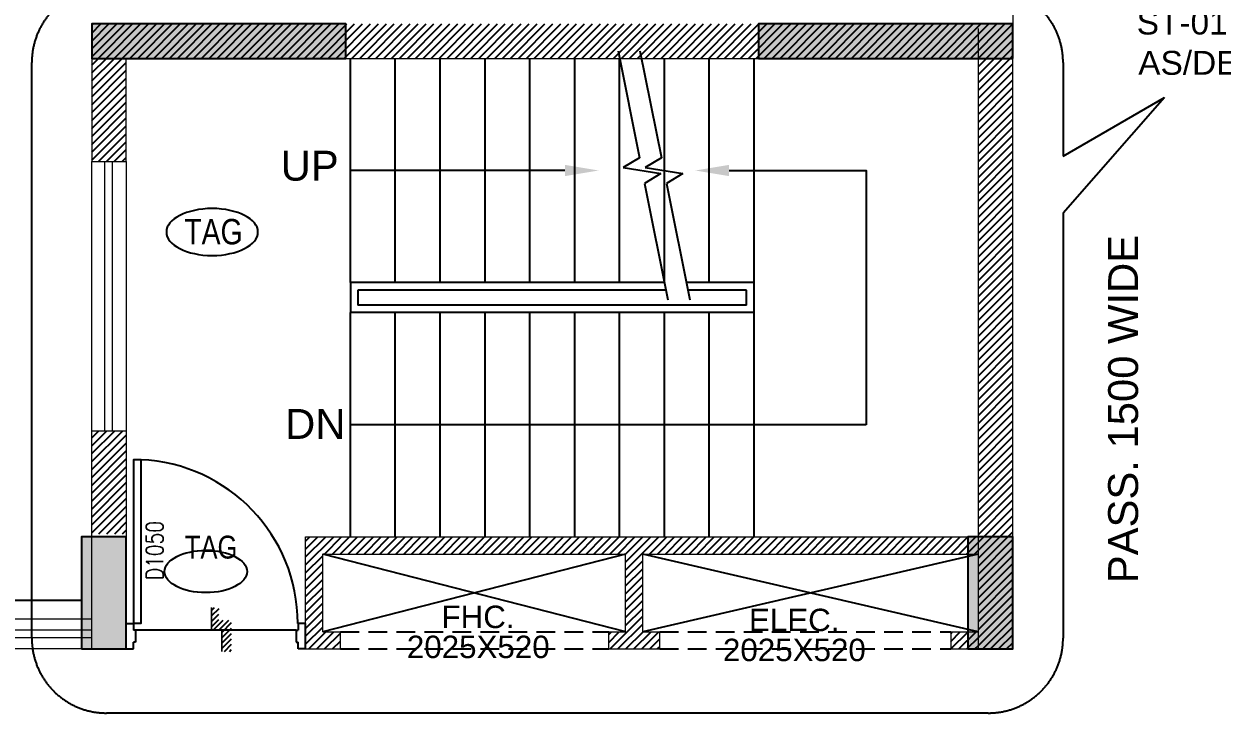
# Model space of a CAD drawing. Header units: millimetres. Extents: x 1255966 to 1543012, y 318612 to 465611.
# Drawn here: x 1379712 to 1387726, y 412041 to 416649 of the extents above; entities that cross this region are included whole.
import ezdxf
from ezdxf.enums import TextEntityAlignment as Align

# ---------------------------------------------------------------- set-up
doc = ezdxf.new("R2010")
doc.units = ezdxf.units.MM
doc.header["$LTSCALE"] = 500
doc.header["$MEASUREMENT"] = 0
doc.linetypes.add('HIDDEN', pattern=[0.375, 0.25, -0.125])
doc.layers.get('Defpoints').update_dxf_attribs({"lineweight": 0})
for name, color, linetype, true_color in [('A-TAG', 7, 'Continuous', 0xef00ef), ('PROJECTION', 7, 'HIDDEN', 0xff4000), ('RAILING', 7, 'Continuous', 0xadadad), ('STAIR', 7, 'Continuous', 0x3f4f7f)]:
    doc.layers.add(name, color=color, linetype=linetype, true_color=true_color)
for name, color, linetype in [('AHC-A-FURNITURE', 2, 'Continuous'), ('CUTOUT', 8, 'HIDDEN'), ('DOOR', 8, 'Continuous'), ('Drop', 143, 'Continuous'), ('TEXT -RM MM', 181, 'Continuous'), ('TEXT-RM NAME', 6, 'Continuous'), ('TOWER AREA COLUMN.', 6, 'Continuous')]:
    doc.layers.add(name, color=color, linetype=linetype)
for name, color, linetype, lineweight in [('TOWER COL HATCH', 253, 'Continuous', 20), ('Wall', 2, 'Continuous', 15), ('WIN', 144, 'Continuous', 15)]:
    doc.layers.add(name, color=color, linetype=linetype, lineweight=lineweight)
doc.styles.add('ARIAL', font='arial.ttf')
doc.styles.add('simplex', font='simplex.shx')
doc.styles.get("Standard").update_dxf_attribs({"font": 'arial.ttf'})

# ---------------------------------------------------------------- blocks, each defined once
blk = doc.blocks.new('A$C26E901EB')
at = {"layer": 'Drop'}
h = blk.add_hatch(dxfattribs=at)
h.set_pattern_fill('ANSI31', color=256, scale=8, angle=720, style=0)
h.set_pattern_definition([(315, (5609.332, 22815.355), (17.960512, 17.960512), [])])
h.paths.add_polyline_path([(84.3, 208.6), (84.3, 258.9), (132.9, 258.9), (132.9, 144.1), (63.4, 143.9), (0, 143.9), (0, 208.6)])
h.paths.add_polyline_path([(63.4, 143.9), (63.4, 0), (0, 0), (0, 143.9)])
h.paths.add_polyline_path([(132.9, 293), (132.9, 258.9), (84.3, 258.9), (84.3, 293)])
at = {"layer": 'Drop', "const_width": 10, "elevation": -0.5}
blk.add_lwpolyline([(132.9, 297.7), (132.9, 144.1), (63.4, 144.1), (63.4, 0)], dxfattribs=at)

msp = doc.modelspace()

# ---------------------------------------------------------------- hatches: boundary and pattern name
at = {"layer": 'AHC-A-FURNITURE', "ltscale": 50, "true_color": 0xff0000}
h = msp.add_hatch(dxfattribs=at)
h.set_pattern_fill('ANSI31', color=1, scale=300)
h.set_pattern_definition([(45, (1376890.62, 416388.72), (-26.5165, 26.5165), [])])
h.paths.add_polyline_path([(1386325.6, 416648.7), (1380165.6, 416648.7), (1380165.6, 416418.7), (1386325.6, 416418.7)])
at = {"layer": 'TOWER COL HATCH'}
h = msp.add_hatch(color=253, dxfattribs=at)
h.dxf.hatch_style = 1
h.paths.add_polyline_path([(1381865.6, 416418.7), (1381865.6, 416648.7), (1380165.6, 416648.7), (1380165.6, 416418.7)])
h = msp.add_hatch(color=253, dxfattribs=at)
h.dxf.hatch_style = 1
h.paths.add_polyline_path([(1386325.6, 416418.7), (1386325.6, 416648.7), (1384625.6, 416648.7), (1384625.6, 416418.7)])
h = msp.add_hatch(color=253, dxfattribs=at)
h.dxf.hatch_style = 1
h.paths.add_polyline_path([(1380095.6, 412468.9), (1380395.6, 412468.9), (1380395.6, 413218.9), (1380095.6, 413218.9)])
h = msp.add_hatch(color=253, dxfattribs=at)
h.dxf.hatch_style = 1
h.paths.add_polyline_path([(1386025.6, 412468.9), (1386325.6, 412468.9), (1386325.6, 413218.9), (1386025.6, 413218.9)])

# ---------------------------------------------------------------- linework, layer by layer
at = {"linetype": 'Continuous', "extrusion": (0, 0, -1)}
msp.add_ellipse((1380970.5, 415257.4), major_axis=(306.3, 0), ratio=0.512885, dxfattribs=at)
at = {"linetype": 'Continuous'}
msp.add_ellipse((1380928.1, 412987), major_axis=(275.7, 0), ratio=0.512885, dxfattribs=at)
at = {"layer": 'A-TAG', "linetype": 'HIDDEN', "ltscale": 100}
for p, q in [((1379764, 412540.6), (1379764, 416392)), ((1386662.2, 416392), (1386662.2, 415764.2)), ((1386662.2, 415764.2), (1387340, 416157.7)), ((1387340, 416157.7), (1386662.2, 415382.4)), ((1386662.2, 415382.4), (1386662.2, 412540.6)), ((1386162.2, 412040.6), (1380264, 412040.6))]:
    msp.add_line(p, q, dxfattribs=at)
for centre, start, end in [((1380264, 416392), 90, 180), ((1386162.2, 416392), 0, 90), ((1380264, 412540.6), 180, 270), ((1386162.2, 412540.6), 270, 0)]:
    msp.add_arc(centre, 500, start, end, dxfattribs=at)
at = {"layer": 'AHC-A-FURNITURE', "color": 1, "linetype": 'Continuous', "ltscale": 50, "true_color": 0xff0000}
for p, q in [((1380165.6, 416374), (1380210.3, 416418.7)), ((1380165.6, 416321), (1380263.3, 416418.7)), ((1380165.6, 416268), (1380316.4, 416418.7)), ((1380165.6, 416214.9), (1380369.4, 416418.7)), ((1386095.6, 416417.4), (1386097, 416418.7)), ((1386095.6, 416364.4), (1386150, 416418.7)), ((1386095.6, 416311.3), (1386203, 416418.7)), ((1386095.6, 416258.3), (1386256.1, 416418.7)), ((1386095.6, 416205.3), (1386309.1, 416418.7)), ((1380165.6, 416161.9), (1380395.6, 416391.9)), ((1380165.6, 416108.9), (1380395.6, 416338.9)), ((1386095.6, 416152.2), (1386325.6, 416382.2)), ((1380165.6, 416055.8), (1380395.6, 416285.8)), ((1386095.6, 416099.2), (1386325.6, 416329.2)), ((1386095.6, 416046.2), (1386325.6, 416276.1)), ((1380165.6, 416002.8), (1380395.6, 416232.8)), ((1380165.6, 415949.8), (1380395.6, 416179.8)), ((1386095.6, 415993.1), (1386325.6, 416223.1)), ((1386095.6, 415940.1), (1386325.6, 416170.1)), ((1380165.6, 415896.7), (1380395.6, 416126.7)), ((1386095.6, 415887.1), (1386325.6, 416117)), ((1380165.6, 415843.7), (1380395.6, 416073.7)), ((1380165.6, 415790.7), (1380395.6, 416020.7)), ((1386095.6, 415834), (1386325.6, 416064)), ((1386095.6, 415781), (1386325.6, 416011)), ((1380165.6, 415737.6), (1380395.6, 415967.6)), ((1386095.6, 415728), (1386325.6, 415957.9)), ((1380209.8, 415728.8), (1380395.6, 415914.6)), ((1380262.8, 415728.8), (1380395.6, 415861.6)), ((1386095.6, 415674.9), (1386325.6, 415904.9)), ((1386095.6, 415621.9), (1386325.6, 415851.9)), ((1380315.9, 415728.8), (1380395.6, 415808.5)), ((1386095.6, 415568.9), (1386325.6, 415798.8)), ((1380368.9, 415728.8), (1380395.6, 415755.5)), ((1386095.6, 415515.8), (1386325.6, 415745.8)), ((1386095.6, 415462.8), (1386325.6, 415692.8)), ((1386095.6, 415409.8), (1386325.6, 415639.7)), ((1386095.6, 415356.7), (1386325.6, 415586.7)), ((1386095.6, 415303.7), (1386325.6, 415533.7)), ((1386095.6, 415250.7), (1386325.6, 415480.6)), ((1386095.6, 415197.6), (1386325.6, 415427.6)), ((1386095.6, 415144.6), (1386325.6, 415374.6)), ((1386095.6, 415091.6), (1386325.6, 415321.5)), ((1386095.6, 415038.5), (1386325.6, 415268.5)), ((1386095.6, 414985.5), (1386325.6, 415215.5)), ((1386095.6, 414932.5), (1386325.6, 415162.4)), ((1386095.6, 414879.4), (1386325.6, 415109.4)), ((1386095.6, 414826.4), (1386325.6, 415056.4)), ((1386095.6, 414773.4), (1386325.6, 415003.3)), ((1386095.6, 414720.3), (1386325.6, 414950.3)), ((1386095.6, 414667.3), (1386325.6, 414897.3)), ((1386095.6, 414614.3), (1386325.6, 414844.3)), ((1386095.6, 414561.2), (1386325.6, 414791.2)), ((1386095.6, 414508.2), (1386325.6, 414738.2)), ((1386095.6, 414455.2), (1386325.6, 414685.2)), ((1386095.6, 414402.1), (1386325.6, 414632.1)), ((1386095.6, 414349.1), (1386325.6, 414579.1)), ((1386095.6, 414296.1), (1386325.6, 414526.1)), ((1386095.6, 414243), (1386325.6, 414473)), ((1386095.6, 414190), (1386325.6, 414420)), ((1386095.6, 414137), (1386325.6, 414367)), ((1386095.6, 414083.9), (1386325.6, 414313.9)), ((1386095.6, 414030.9), (1386325.6, 414260.9)), ((1386095.6, 413977.9), (1386325.6, 414207.9)), ((1386095.6, 413924.8), (1386325.6, 414154.8)), ((1386095.6, 413871.8), (1386325.6, 414101.8)), ((1386095.6, 413818.8), (1386325.6, 414048.8)), ((1380165.6, 413881.5), (1380212.9, 413928.8)), ((1380165.6, 413828.5), (1380266, 413928.8)), ((1380165.6, 413775.4), (1380319, 413928.8)), ((1380165.6, 413722.4), (1380372, 413928.8)), ((1386095.6, 413765.7), (1386325.6, 413995.7)), ((1386095.6, 413712.7), (1386325.6, 413942.7)), ((1380165.6, 413669.4), (1380395.6, 413899.4)), ((1380165.6, 413616.3), (1380395.6, 413846.3)), ((1386095.6, 413659.7), (1386325.6, 413889.7)), ((1380165.6, 413563.3), (1380395.6, 413793.3)), ((1386095.6, 413606.6), (1386325.6, 413836.6)), ((1386095.6, 413553.6), (1386325.6, 413783.6)), ((1380165.6, 413510.3), (1380395.6, 413740.3)), ((1380165.6, 413457.2), (1380395.6, 413687.2)), ((1386095.6, 413500.6), (1386325.6, 413730.6)), ((1380165.6, 413404.2), (1380395.6, 413634.2)), ((1386095.6, 413447.5), (1386325.6, 413677.5)), ((1386095.6, 413394.5), (1386325.6, 413624.5)), ((1380165.6, 413351.2), (1380395.6, 413581.2)), ((1380165.6, 413298.1), (1380395.6, 413528.1)), ((1386095.6, 413341.5), (1386325.6, 413571.5)), ((1380165.6, 413245.1), (1380395.6, 413475.1)), ((1386095.6, 413288.4), (1386325.6, 413518.4)), ((1386095.6, 413235.4), (1386325.6, 413465.4)), ((1380212.4, 413238.9), (1380395.6, 413422.1)), ((1380265.5, 413238.9), (1380395.6, 413369)), ((1386095.6, 413182.4), (1386325.6, 413412.4)), ((1380318.5, 413238.9), (1380395.6, 413316)), ((1386095.6, 413129.3), (1386325.6, 413359.3)), ((1386095.6, 413076.3), (1386325.6, 413306.3)), ((1380371.5, 413238.9), (1380395.6, 413263)), ((1386095.6, 413023.3), (1386325.6, 413253.3)), ((1386095.6, 412970.2), (1386325.6, 413200.2)), ((1386095.6, 412917.2), (1386325.6, 413147.2)), ((1386095.6, 412864.2), (1386325.6, 413094.2)), ((1386095.6, 412811.1), (1386325.6, 413041.1)), ((1386095.6, 412758.1), (1386325.6, 412988.1)), ((1386095.6, 412705.1), (1386325.6, 412935.1)), ((1386095.6, 412652), (1386325.6, 412882)), ((1386095.6, 412599), (1386325.6, 412829)), ((1386095.6, 412546), (1386325.6, 412776)), ((1386095.6, 412492.9), (1386325.6, 412722.9)), ((1386124.6, 412468.9), (1386325.6, 412669.9)), ((1386177.6, 412468.9), (1386325.6, 412616.9)), ((1386230.7, 412468.9), (1386325.6, 412563.8)), ((1386283.7, 412468.9), (1386325.6, 412510.8))]:
    msp.add_line(p, q, dxfattribs=at)
at = {"layer": 'AHC-A-FURNITURE', "color": 5, "linetype": 'Continuous', "ltscale": 50, "true_color": 0x0000ff}
for p, q in [((1381595.6, 413190.2), (1381624.3, 413218.9)), ((1381595.6, 413137.1), (1381677.4, 413218.9)), ((1381595.6, 413084.1), (1381730.4, 413218.9)), ((1381595.6, 413031.1), (1381783.4, 413218.9)), ((1381721.5, 413103.9), (1381836.5, 413218.9)), ((1381774.5, 413103.9), (1381889.5, 413218.9)), ((1381827.5, 413103.9), (1381942.5, 413218.9)), ((1381880.6, 413103.9), (1381995.6, 413218.9)), ((1381933.6, 413103.9), (1382048.6, 413218.9)), ((1381986.6, 413103.9), (1382101.6, 413218.9)), ((1382039.7, 413103.9), (1382154.7, 413218.9)), ((1382092.7, 413103.9), (1382207.7, 413218.9)), ((1382145.7, 413103.9), (1382260.7, 413218.9)), ((1382198.8, 413103.9), (1382313.8, 413218.9)), ((1382251.8, 413103.9), (1382366.8, 413218.9)), ((1382304.8, 413103.9), (1382419.8, 413218.9)), ((1382357.9, 413103.9), (1382472.9, 413218.9)), ((1382410.9, 413103.9), (1382525.9, 413218.9)), ((1382463.9, 413103.9), (1382578.9, 413218.9)), ((1382517, 413103.9), (1382632, 413218.9)), ((1382570, 413103.9), (1382685, 413218.9)), ((1382623, 413103.9), (1382738, 413218.9)), ((1382676.1, 413103.9), (1382791.1, 413218.9)), ((1382729.1, 413103.9), (1382844.1, 413218.9)), ((1382782.1, 413103.9), (1382897.1, 413218.9)), ((1382835.2, 413103.9), (1382950.2, 413218.9)), ((1382888.2, 413103.9), (1383003.2, 413218.9)), ((1382941.2, 413103.9), (1383056.2, 413218.9)), ((1382994.3, 413103.9), (1383109.3, 413218.9)), ((1383047.3, 413103.9), (1383162.3, 413218.9)), ((1383100.3, 413103.9), (1383215.3, 413218.9)), ((1383153.4, 413103.9), (1383268.4, 413218.9)), ((1383206.4, 413103.9), (1383321.4, 413218.9)), ((1383259.4, 413103.9), (1383374.4, 413218.9)), ((1383312.5, 413103.9), (1383427.5, 413218.9)), ((1383365.5, 413103.9), (1383480.5, 413218.9)), ((1383418.5, 413103.9), (1383533.5, 413218.9)), ((1383471.6, 413103.9), (1383586.6, 413218.9)), ((1383524.6, 413103.9), (1383639.6, 413218.9)), ((1383577.6, 413103.9), (1383692.6, 413218.9)), ((1383630.6, 413103.9), (1383745.6, 413218.9)), ((1383683.7, 413103.9), (1383798.7, 413218.9)), ((1383735.6, 413102.8), (1383851.7, 413218.9)), ((1383735.6, 413049.8), (1383904.7, 413218.9)), ((1383735.6, 412996.7), (1383957.8, 413218.9)), ((1383895.8, 413103.9), (1384010.8, 413218.9)), ((1383948.8, 413103.9), (1384063.8, 413218.9)), ((1384001.9, 413103.9), (1384116.9, 413218.9)), ((1384054.9, 413103.9), (1384169.9, 413218.9)), ((1384107.9, 413103.9), (1384222.9, 413218.9)), ((1384161, 413103.9), (1384276, 413218.9)), ((1384214, 413103.9), (1384329, 413218.9)), ((1384267, 413103.9), (1384382, 413218.9)), ((1384320.1, 413103.9), (1384435.1, 413218.9)), ((1384373.1, 413103.9), (1384488.1, 413218.9)), ((1384426.1, 413103.9), (1384541.1, 413218.9)), ((1384479.2, 413103.9), (1384594.2, 413218.9)), ((1384532.2, 413103.9), (1384647.2, 413218.9)), ((1384585.2, 413103.9), (1384700.2, 413218.9)), ((1384638.3, 413103.9), (1384753.3, 413218.9)), ((1384691.3, 413103.9), (1384806.3, 413218.9)), ((1384744.3, 413103.9), (1384859.3, 413218.9)), ((1384797.4, 413103.9), (1384912.4, 413218.9)), ((1384850.4, 413103.9), (1384965.4, 413218.9)), ((1384903.4, 413103.9), (1385018.4, 413218.9)), ((1384956.5, 413103.9), (1385071.5, 413218.9)), ((1385009.5, 413103.9), (1385124.5, 413218.9)), ((1385062.5, 413103.9), (1385177.5, 413218.9)), ((1385115.6, 413103.9), (1385230.6, 413218.9)), ((1385168.6, 413103.9), (1385283.6, 413218.9)), ((1385221.6, 413103.9), (1385336.6, 413218.9)), ((1385274.7, 413103.9), (1385389.7, 413218.9)), ((1385327.7, 413103.9), (1385442.7, 413218.9)), ((1385380.7, 413103.9), (1385495.7, 413218.9)), ((1385433.8, 413103.9), (1385548.8, 413218.9)), ((1385486.8, 413103.9), (1385601.8, 413218.9)), ((1385539.8, 413103.9), (1385654.8, 413218.9)), ((1385592.9, 413103.9), (1385707.9, 413218.9)), ((1385645.9, 413103.9), (1385760.9, 413218.9)), ((1385698.9, 413103.9), (1385813.9, 413218.9)), ((1385752, 413103.9), (1385867, 413218.9)), ((1385805, 413103.9), (1385920, 413218.9)), ((1385858, 413103.9), (1385973, 413218.9)), ((1385911.1, 413103.9), (1386026.1, 413218.9)), ((1385964.1, 413103.9), (1386079.1, 413218.9)), ((1386017.1, 413103.9), (1386095.6, 413182.4)), ((1386070.2, 413103.9), (1386095.6, 413129.3)), ((1381595.6, 412978), (1381710.6, 413093)), ((1383735.6, 412943.7), (1383850.6, 413058.7)), ((1381595.6, 412925), (1381710.6, 413040)), ((1381595.6, 412872), (1381710.6, 412987)), ((1383735.6, 412890.7), (1383850.6, 413005.7)), ((1381595.6, 412818.9), (1381710.6, 412933.9)), ((1383735.6, 412837.6), (1383850.6, 412952.6)), ((1383735.6, 412784.6), (1383850.6, 412899.6)), ((1381595.6, 412765.9), (1381710.6, 412880.9)), ((1381595.6, 412712.9), (1381710.6, 412827.9)), ((1383735.6, 412731.6), (1383850.6, 412846.6)), ((1381595.6, 412659.8), (1381710.6, 412774.8)), ((1383735.6, 412678.5), (1383850.6, 412793.5)), ((1383735.6, 412625.5), (1383850.6, 412740.5)), ((1381595.6, 412606.8), (1381710.6, 412721.8)), ((1381595.6, 412553.8), (1381710.6, 412668.8)), ((1383632, 412468.9), (1383850.6, 412687.5)), ((1381595.6, 412500.7), (1381710.6, 412615.7)), ((1381616.8, 412468.9), (1381731.8, 412583.9)), ((1381669.8, 412468.9), (1381784.8, 412583.9)), ((1381722.9, 412468.9), (1381828.1, 412574.1)), ((1383623.1, 412566), (1383641, 412583.9)), ((1383623.1, 412513), (1383694, 412583.9)), ((1383685.1, 412468.9), (1383850.6, 412634.4)), ((1383738.1, 412468.9), (1383853.1, 412583.9)), ((1383791.1, 412468.9), (1383906.1, 412583.9)), ((1383844.2, 412468.9), (1383959.2, 412583.9)), ((1385910.6, 412573.1), (1385921.4, 412583.9)), ((1385910.6, 412520.1), (1385974.4, 412583.9)), ((1385912.5, 412468.9), (1386027.5, 412583.9)), ((1385965.5, 412468.9), (1386080.5, 412583.9)), ((1381775.9, 412468.9), (1381828.1, 412521.1)), ((1383897.2, 412468.9), (1383965.1, 412536.8)), ((1383950.2, 412468.9), (1383965.1, 412483.8)), ((1386018.5, 412468.9), (1386095.6, 412546)), ((1386071.6, 412468.9), (1386095.6, 412492.9))]:
    msp.add_line(p, q, dxfattribs=at)
at = {"layer": 'CUTOUT', "ltscale": 100}
for p, q in [((1383735.6, 413103.9), (1381710.6, 412583.9)), ((1383736.9, 412583.9), (1381710.6, 413103.9)), ((1386095.1, 413103.9), (1383850.6, 412583.9)), ((1386095.1, 412583.9), (1383850.6, 413103.9))]:
    msp.add_line(p, q, dxfattribs=at)
at = {"layer": 'CUTOUT'}
for p, q in [((1381828.1, 412583.9), (1383623.1, 412583.9)), ((1383965.1, 412583.9), (1385910.6, 412583.9)), ((1381828.1, 412468.9), (1383623.1, 412468.9)), ((1383965.1, 412468.9), (1385910.6, 412468.9))]:
    msp.add_line(p, q, dxfattribs=at)
at = {"layer": 'DOOR', "ltscale": 100}
for p, q in [((1380395.6, 412468.9), (1380395.6, 412640.3)), ((1380395.6, 412640.3), (1380444.8, 412640.3)), ((1380444.8, 412640.3), (1380444.8, 412594.6)), ((1380458.5, 412594.6), (1380444.8, 412594.6)), ((1380458.5, 412594.6), (1380458.5, 412514.6)), ((1381532.8, 412594.6), (1380458.5, 412594.6)), ((1381532.8, 412594.6), (1381532.8, 412514.6)), ((1381532.8, 412594.6), (1381546.5, 412594.6)), ((1381595.6, 412640.3), (1381546.5, 412640.3)), ((1381546.5, 412640.3), (1381546.5, 412594.6)), ((1381595.6, 412468.9), (1381595.6, 412640.3)), ((1380458.5, 412514.6), (1380444.8, 412514.6)), ((1380444.8, 412468.9), (1380444.8, 412514.6)), ((1381532.8, 412514.6), (1381546.5, 412514.6)), ((1381546.5, 412468.9), (1381546.5, 412514.6)), ((1380395.6, 412468.9), (1380444.8, 412468.9)), ((1381595.6, 412468.9), (1381546.5, 412468.9))]:
    msp.add_line(p, q, dxfattribs=at)
msp.add_lwpolyline([(1380447.6, 412639.9), (1380447.6, 413735.2), (1380493.3, 413735.2), (1380493.3, 412639.9)], close=True, dxfattribs=at)
at = {"layer": 'DOOR', "linetype": 'Continuous'}
msp.add_arc((1380447.6, 412639.9), 1095.3, 0, 87.60806, dxfattribs=at)
at = {"layer": 'PROJECTION', "linetype": 'ByBlock', "ltscale": 50}
msp.add_line((1380095.6, 412793.9), (1378135.6, 412793.9), dxfattribs=at)
at = {"layer": 'RAILING'}
for p, q in [((1383995.6, 414918.7), (1381895.6, 414918.7)), ((1381895.6, 414918.7), (1381895.6, 414718.9)), ((1384595.6, 414918.7), (1384142.2, 414918.7)), ((1384595.6, 414718.9), (1384595.6, 414918.7)), ((1384005.6, 414868.7), (1381945.6, 414868.7)), ((1381945.6, 414868.7), (1381945.6, 414768.9)), ((1384545.6, 414868.7), (1384152.2, 414868.7)), ((1384545.6, 414768.9), (1384545.6, 414868.7)), ((1384545.6, 414768.9), (1381945.6, 414768.9)), ((1384595.6, 414718.9), (1381895.6, 414718.9))]:
    msp.add_line(p, q, dxfattribs=at)
at = {"layer": 'STAIR'}
for p, q in [((1381895.6, 414918.7), (1381895.6, 416418.7)), ((1382195.6, 414918.7), (1382195.6, 416418.7)), ((1382495.6, 414918.7), (1382495.6, 416418.7)), ((1382795.6, 414918.7), (1382795.6, 416418.7)), ((1383095.6, 414918.7), (1383095.6, 416418.7)), ((1383395.6, 414918.7), (1383395.6, 416418.7)), ((1383695.6, 414918.7), (1383695.6, 416418.7)), ((1383995.6, 414918.7), (1383995.6, 416418.7)), ((1384295.6, 414918.7), (1384295.6, 416418.7)), ((1384595.6, 414918.7), (1384595.6, 416418.7)), ((1381895.6, 413218.9), (1381895.6, 414718.9)), ((1382195.6, 413218.9), (1382195.6, 414718.9)), ((1382495.6, 413218.9), (1382495.6, 414718.9)), ((1382795.6, 413218.9), (1382795.6, 414718.9)), ((1383095.6, 413218.9), (1383095.6, 414718.9)), ((1383395.6, 413218.9), (1383395.6, 414718.9)), ((1383695.6, 413218.9), (1383695.6, 414718.9)), ((1383995.6, 413218.9), (1383995.6, 414718.9)), ((1384295.6, 413218.9), (1384295.6, 414718.9)), ((1384595.6, 413218.9), (1384595.6, 414718.9))]:
    msp.add_line(p, q, dxfattribs=at)
at = {"layer": 'STAIR', "color": 0}
for p, q in [((1383685.6, 416468.7), (1383828.5, 415754.5)), ((1383832.2, 416468.7), (1383975.1, 415754.5)), ((1383828.5, 415754.5), (1383719.2, 415688)), ((1383975.1, 415754.5), (1383865.8, 415688)), ((1383719.2, 415688), (1383972.1, 415649.4)), ((1383972.1, 415649.4), (1383862.8, 415582.9)), ((1383865.8, 415688), (1384118.7, 415649.4)), ((1384118.7, 415649.4), (1384009.4, 415582.9)), ((1383862.8, 415582.9), (1384018.6, 414803.7)), ((1384009.4, 415582.9), (1384165.2, 414803.7)), ((1385345.6, 413968.9), (1381895.6, 413968.9))]:
    msp.add_line(p, q, dxfattribs=at)
for points in [[(1383330.3, 415668.7), (1381895.6, 415668.7)], [(1384427.8, 415668.7), (1385345.6, 415668.7), (1385345.6, 413968.9)]]:
    msp.add_lwpolyline(points, dxfattribs=at)
for points in [[(1383330.3, 415706.2), (1383555.3, 415668.7), (1383330.3, 415631.2)], [(1384427.8, 415631.2), (1384202.8, 415668.7), (1384427.8, 415706.2)]]:
    msp.add_solid(points, dxfattribs=at)
at = {"layer": 'TOWER AREA COLUMN.'}
for points in [[(1381865.6, 416418.7), (1381865.6, 416648.7), (1380165.6, 416648.7), (1380165.6, 416418.7)], [(1386325.6, 416418.7), (1386325.6, 416648.7), (1384625.6, 416648.7), (1384625.6, 416418.7)], [(1380095.6, 412468.9), (1380395.6, 412468.9), (1380395.6, 413218.9), (1380095.6, 413218.9)], [(1386025.6, 412468.9), (1386325.6, 412468.9), (1386325.6, 413218.9), (1386025.6, 413218.9)]]:
    msp.add_lwpolyline(points, close=True, dxfattribs=at)
at = {"layer": 'Wall'}
for p, q in [((1386325.6, 419108.7), (1386325.6, 416418.7)), ((1380165.6, 416648.7), (1380165.6, 416418.7)), ((1386095.6, 412468.9), (1386095.6, 416618.7)), ((1386325.6, 412468.9), (1386325.6, 416618.7)), ((1380165.6, 416418.7), (1380165.6, 415728.8)), ((1380165.6, 416418.7), (1386325.6, 416418.7)), ((1380395.6, 415728.8), (1380395.6, 416418.7)), ((1380165.6, 415728.8), (1380395.6, 415728.8)), ((1380165.6, 412468.9), (1380165.6, 413928.8)), ((1380165.6, 413928.8), (1380395.6, 413928.8)), ((1380395.6, 413928.8), (1380395.6, 412468.9)), ((1380165.6, 413268.9), (1380165.6, 413268.9)), ((1381595.6, 413218.9), (1386095.6, 413218.9)), ((1381595.6, 412468.9), (1381595.6, 413218.9)), ((1381710.6, 413103.9), (1383735.6, 413103.9)), ((1381710.6, 412583.9), (1381710.6, 413103.9)), ((1383735.6, 412583.9), (1383735.6, 413103.9)), ((1383850.6, 413103.9), (1386095.6, 413103.9)), ((1383850.6, 412583.9), (1383850.6, 413103.9)), ((1381710.6, 412583.9), (1381828.1, 412583.9)), ((1381828.1, 412468.9), (1381828.1, 412583.9)), ((1383623.1, 412468.9), (1383623.1, 412583.9)), ((1383623.1, 412583.9), (1383735.6, 412583.9)), ((1383850.6, 412583.9), (1383965.1, 412583.9)), ((1383965.1, 412468.9), (1383965.1, 412583.9)), ((1385910.6, 412583.9), (1385910.6, 412468.9)), ((1385910.6, 412583.9), (1386095.6, 412583.9)), ((1380165.6, 412468.9), (1380395.6, 412468.9)), ((1381595.6, 412468.9), (1381828.1, 412468.9)), ((1383623.1, 412468.9), (1383965.1, 412468.9)), ((1385910.6, 412468.9), (1386325.6, 412468.9))]:
    msp.add_line(p, q, dxfattribs=at)
at = {"layer": 'WIN'}
for p, q in [((1380165.6, 413928.8), (1380165.6, 415728.8)), ((1380250.6, 415728.8), (1380250.6, 413928.8)), ((1380300.6, 415728.8), (1380300.6, 413928.8)), ((1380395.6, 415728.8), (1380395.6, 413928.8)), ((1380165.6, 412668.9), (1378025.6, 412668.9)), ((1380165.6, 412593.9), (1378025.6, 412593.9)), ((1380165.6, 412543.9), (1378025.6, 412543.9)), ((1380175.6, 412468.9), (1378025.6, 412468.9))]:
    msp.add_line(p, q, dxfattribs=at)

# ---------------------------------------------------------------- block references
at = {"layer": 'TEXT -RM MM', "linetype": 'Continuous', "xscale": -1}
msp.add_blockref('A$C26E901EB', (1381098.5, 412450.5, 0.5), dxfattribs=at)

# ---------------------------------------------------------------- texts
at = {"width": 0.8}
for height, p in [(170.1, (1380979.2, 415259.7)), (153.1, (1380963.5, 413150.2))]:
    msp.add_attdef('TAG', text='', height=height, dxfattribs=at).set_placement(p, align=Align.MIDDLE_CENTER)
at = {"layer": 'Defpoints', "ltscale": 100, "style": 'simplex', "width": 0.8}
msp.add_attdef('D1050', (1380643.4, 412929.3), 'D1050', height=114.29, rotation=90, dxfattribs=at)
at = {"layer": 'TEXT-RM NAME'}
for s, height, rotation, p in [('ST-01', 160, 360, (1387154.9, 416578.2)), ('AS/DETAIL', 160, 360, (1387165, 416308.8)), ('PASS. 1500 WIDE', 200, 90, (1387163.8, 412909))]:
    msp.add_text(s, height=height, rotation=rotation, dxfattribs=at).set_placement(p)
at = {"layer": 'TEXT-RM NAME', "style": 'ARIAL'}
for s, p in [('UP', (1381428.9, 415600.9, 0)), ('DN', (1381458.6, 413873.9, 0))]:
    msp.add_text(s, height=200, rotation=360, dxfattribs=at).set_placement(p)
at = {"layer": 'TEXT-RM NAME'}
for s, p in [('FHC.', (1382504.6, 412608.7)), ('ELEC.', (1384561.1, 412588.2)), ('2025X520', (1382272.7, 412408.1)), ('2025X520', (1384387.3, 412387.6))]:
    msp.add_text(s, height=150, dxfattribs=at).set_placement(p)

doc.saveas('drawing.dxf')
